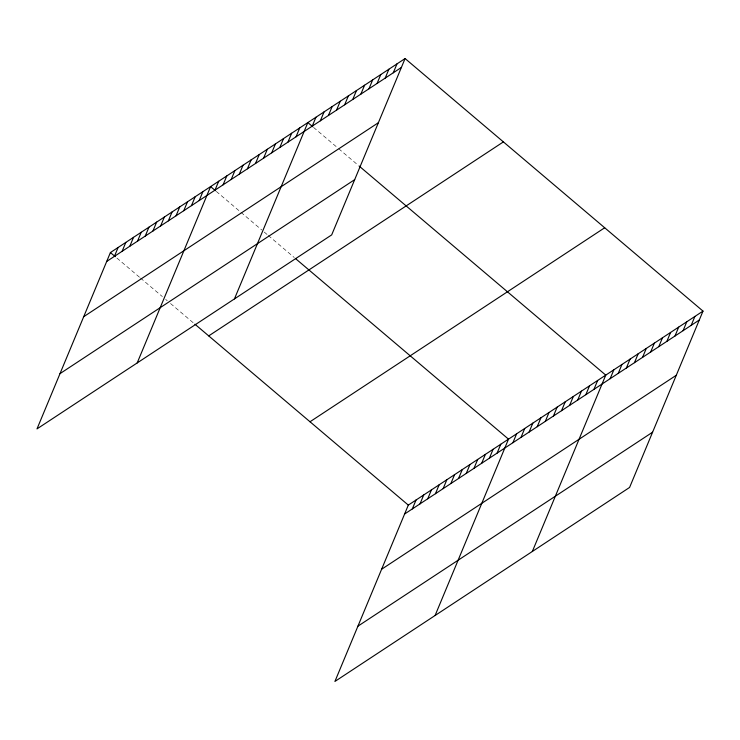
<?xml version="1.0" encoding="UTF-8"?>
<svg xmlns="http://www.w3.org/2000/svg" width="740" height="740" viewBox="0 0 740 740"><rect width="100%" height="100%" fill="white"/><g stroke="black" fill="none" stroke-linecap="round" stroke-linejoin="round"><path stroke-width="0.56" stroke-dasharray="3.7 2.78" d="M313.529 127.391L337.903 148.056M338.716 148.749L358.216 165.279M216.284 191.41L261.784 229.983M264.217 232.055L267.473 234.802M268.287 235.496L294.279 257.538M116.901 258.057L139.656 277.343M140.471 278.036L162.402 296.629M165.658 299.386L167.277 300.764M170.533 303.52L194.093 323.491"/><path stroke-width="1.11" d="M405.085 58.553L110.408 252.553L37 428.895L331.687 234.895L405.085 58.553L703 311.105L629.592 487.447L334.915 681.448L408.314 505.105L703 311.105M114.404 256.373L118.113 247.475M122.119 251.304L125.819 242.406M129.824 246.226L133.524 237.327M137.529 241.157L141.229 232.258M145.234 236.079L148.944 227.18M152.94 231.01L156.649 222.111M160.654 225.931L164.354 217.033M168.359 220.862L172.059 211.964M176.065 215.784L179.764 206.886M183.77 210.715L187.479 201.817M191.475 205.637L195.184 196.738M199.19 200.559L202.89 191.669M137.196 362.933L210.595 186.591L215.47 190.726M214.998 190.152L218.698 181.254M223.101 184.815L226.801 175.926M231.204 179.487L234.904 170.589M239.307 174.15L243.016 165.251M247.41 168.812L251.119 159.914M255.513 163.485L259.222 154.586M263.616 158.147L267.325 149.249M271.719 152.81L275.428 143.912M279.831 147.473L283.531 138.574M287.934 142.145L291.634 133.246M296.037 136.808L299.737 127.909M234.441 298.914L307.84 122.572L312.715 126.706M312.243 126.133L315.943 117.234M320.346 120.805L324.046 111.907M328.449 115.468L332.149 106.569M336.552 110.131L340.261 101.232M344.655 104.793L348.364 95.895M352.758 99.465L356.467 90.567M360.861 94.128L364.57 85.23M368.964 88.791L372.673 79.892M377.076 83.454L380.776 74.555M385.179 78.126L388.879 69.227M393.282 72.788L396.982 63.89M412.319 508.926L416.028 500.027M420.024 503.857L423.733 494.958M427.739 498.779L431.439 489.88M435.444 493.71L439.144 484.811M443.149 488.631L446.849 479.733M450.854 483.562L454.564 474.664M458.56 478.484L462.269 469.586M466.274 473.415L469.974 464.517M473.979 468.337L477.679 459.438M481.685 463.268L485.385 454.369M489.39 458.19L493.099 449.291M497.095 453.121L500.804 444.222M435.102 615.486L508.51 439.144L295.907 258.917M512.913 442.705L516.613 433.807M521.015 437.377L524.716 428.479M529.119 432.04L532.818 423.141M537.221 426.703L540.922 417.804M545.324 421.365L549.024 412.467M553.428 416.037L557.127 407.139M561.53 410.7L565.24 401.802M569.634 405.363L573.343 396.464M577.737 400.026L581.446 391.127M585.84 394.697L589.549 385.799M593.942 389.36L597.652 380.462M532.347 551.466L605.755 375.125L359.029 165.964M610.158 378.686L613.858 369.787M618.261 373.358L621.961 364.459M626.364 368.021L630.064 359.122M634.467 362.683L638.167 353.785M642.57 357.346L646.27 348.447M650.673 352.018L654.373 343.12M658.776 346.681L662.485 337.782M666.879 341.344L670.588 332.445M674.982 336.006L678.691 327.108M683.085 330.678L686.794 321.78M691.188 325.341L694.897 316.443M106.699 261.451L401.385 67.451M83.703 316.702L378.381 122.71M60.005 373.635L354.682 179.644M208.717 335.895L503.394 141.895M310.005 421.763L604.691 227.763M404.614 514.004L699.3 320.004M381.609 569.254L676.295 375.263M357.91 626.188L652.597 432.197M110.408 252.553L115.283 256.678M194.907 324.185L408.314 505.105"/></g></svg>
